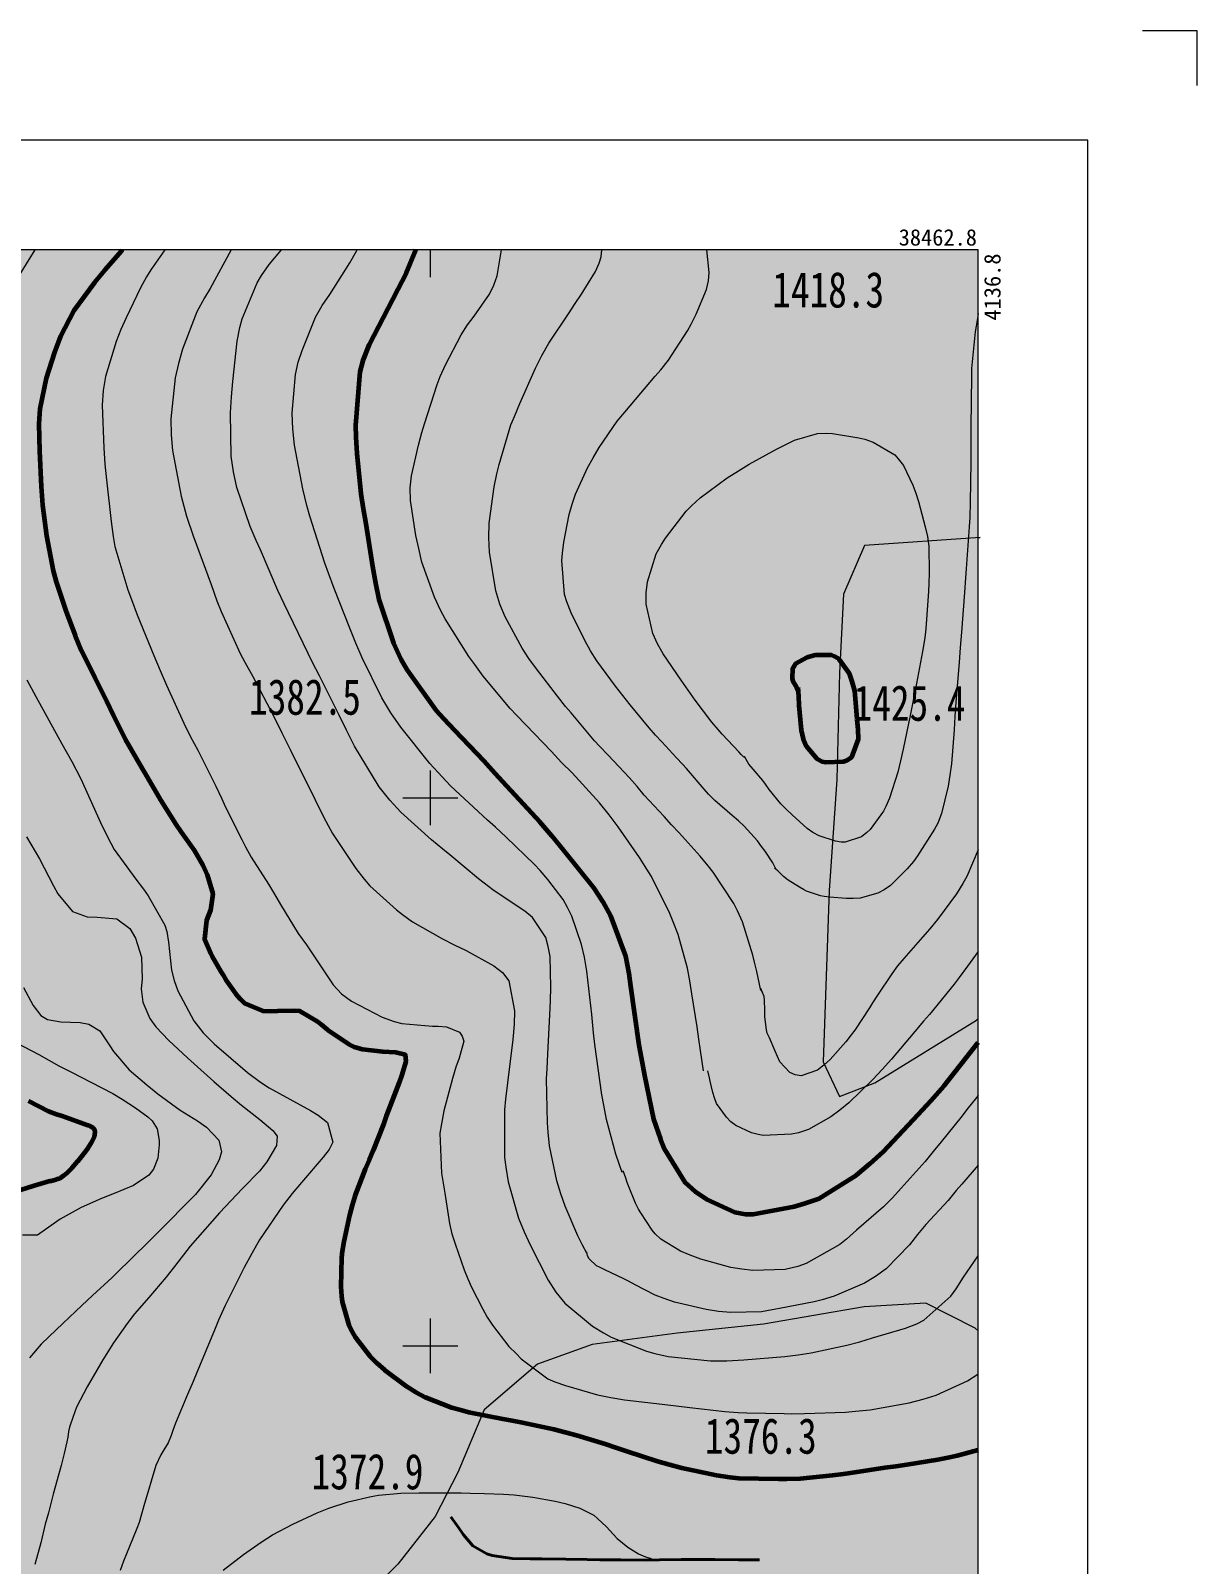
# Model space of a CAD drawing. Header units: inches. Extents: x 38461960 to 38462875, y 4135560 to 4136840.
# Drawn here: x 38462627 to 38462840, y 4136560.1 to 4136840 of the extents above; entities that cross this region are included whole.
import ezdxf

# ---------------------------------------------------------------- set-up
doc = ezdxf.new("R2010")
doc.units = ezdxf.units.IN
doc.header["$MEASUREMENT"] = 0
doc.layers.get('0').update_dxf_attribs({"lineweight": 0})
doc.layers.add('地面等高线', color=3, linetype='Continuous', lineweight=0, true_color=0x00ff00)
doc.layers.add('经纬网', color=7, linetype='Continuous', lineweight=0)
doc.styles.add('宋体', font='')
doc.styles.get('宋体').set_extended_font_data('宋体')

msp = doc.modelspace()

# ---------------------------------------------------------------- hatches: boundary and pattern name
at = {"lineweight": 120, "true_color": 0x00ff00}
h = msp.add_hatch(dxfattribs=at)
h.set_pattern_fill('巨砾', color=3, scale=8333.333333, style=0, pattern_type=2)
h.set_pattern_definition([(97.35238, (38462017.5, 4135612.5), (-150, 1150), [1.3024, -1561.5476]), (112.47943, (38462017.3333, 4135613.7917), (350, -850), [1.3077, -1567.9278]), (127.74681, (38462016.8333, 4135615), (850, -1100), [1.3068, -1958.92276]), (142.25319, (38462016.0333, 4135616.0333), (-1100, 850), [1.3068, -1958.92276]), (157.52057, (38462015, 4135616.8333), (-850, 350), [1.3077, -1567.9278]), (172.64762, (38462013.7917, 4135617.3333), (1150, -150), [1.3024, -1561.5476]), (187.35238, (38462012.5, 4135617.5), (-1150, -150), [1.3024, -1561.5476]), (202.47943, (38462011.2083, 4135617.3333), (850, 350), [1.3077, -1567.9278]), (217.74681, (38462010, 4135616.8333), (1100, 850), [1.3068, -1958.92276]), (232.25319, (38462008.9667, 4135616.0333), (-850, -1100), [1.3068, -1958.92276]), (247.52057, (38462008.1667, 4135615), (-350, -850), [1.3077, -1567.9278]), (262.64762, (38462007.6667, 4135613.7917), (150, 1150), [1.3024, -1561.5476]), (277.35238, (38462007.5, 4135612.5), (150, -1150), [1.3024, -1561.5476]), (292.47943, (38462007.6667, 4135611.2083), (-350, 850), [1.3077, -1567.9278]), (307.74681, (38462008.1667, 4135610), (-850, 1100), [1.3068, -1958.92276]), (322.25319, (38462008.9667, 4135608.9667), (1100, -850), [1.3068, -1958.92276]), (337.52057, (38462010, 4135608.1667), (850, -350), [1.3077, -1567.9278]), (352.64762, (38462011.2083, 4135607.6667), (-1150, 150), [1.3024, -1561.5476]), (7.35238, (38462012.5, 4135607.5), (1150, 150), [1.3024, -1561.5476]), (22.47943, (38462013.7917, 4135607.6667), (-850, -350), [1.3077, -1567.9278]), (37.74681, (38462015, 4135608.1667), (-1100, -850), [1.3068, -1958.92276]), (52.25319, (38462016.0333, 4135608.9667), (850, 1100), [1.3068, -1958.92276]), (67.52057, (38462016.8333, 4135610), (350, 850), [1.3077, -1567.9278]), (82.64762, (38462017.3333, 4135611.2083), (-150, -1150), [1.3024, -1561.5476]), (97.35238, (38461992.5, 4135587.5), (-150, 1150), [1.3024, -1561.5476]), (112.47943, (38461992.3333, 4135588.7917), (350, -850), [1.3077, -1567.9278]), (127.74681, (38461991.8333, 4135590), (850, -1100), [1.3068, -1958.92276]), (142.25319, (38461991.0333, 4135591.0333), (-1100, 850), [1.3068, -1958.92276]), (157.52057, (38461990, 4135591.8333), (-850, 350), [1.3077, -1567.9278]), (172.64762, (38461988.7917, 4135592.3333), (1150, -150), [1.3024, -1561.5476]), (187.35238, (38461987.5, 4135592.5), (-1150, -150), [1.3024, -1561.5476]), (202.47943, (38461986.2083, 4135592.3333), (850, 350), [1.3077, -1567.9278]), (217.74681, (38461985, 4135591.8333), (1100, 850), [1.3068, -1958.92276]), (232.25319, (38461983.9667, 4135591.0333), (-850, -1100), [1.3068, -1958.92276]), (247.52057, (38461983.1667, 4135590), (-350, -850), [1.3077, -1567.9278]), (262.64762, (38461982.6667, 4135588.7917), (150, 1150), [1.3024, -1561.5476]), (277.35238, (38461982.5, 4135587.5), (150, -1150), [1.3024, -1561.5476]), (292.47943, (38461982.6667, 4135586.2083), (-350, 850), [1.3077, -1567.9278]), (307.74681, (38461983.1667, 4135585), (-850, 1100), [1.3068, -1958.92276]), (322.25319, (38461983.9667, 4135583.9667), (1100, -850), [1.3068, -1958.92276]), (337.52057, (38461985, 4135583.1667), (850, -350), [1.3077, -1567.9278]), (352.64762, (38461986.2083, 4135582.6667), (-1150, 150), [1.3024, -1561.5476]), (7.35238, (38461987.5, 4135582.5), (1150, 150), [1.3024, -1561.5476]), (22.47943, (38461988.7917, 4135582.6667), (-850, -350), [1.3077, -1567.9278]), (37.74681, (38461990, 4135583.1667), (-1100, -850), [1.3068, -1958.92276]), (52.25319, (38461991.0333, 4135583.9667), (850, 1100), [1.3068, -1958.92276]), (67.52057, (38461991.8333, 4135585), (350, 850), [1.3077, -1567.9278]), (82.64762, (38461992.3333, 4135586.2083), (-150, -1150), [1.3024, -1561.5476])])
h.paths.add_polyline_path([(38462660, 4135600), (38462660, 4135675), (38462800, 4135675), (38462800, 4136800), (38462000, 4136800), (38462000, 4135600)], flags=17)
h.paths.add_polyline_path([(38462396.93, 4136644.89), (38462451.42, 4136622.46), (38462487.74, 4136600.87), (38462505.33, 4136589.81), (38462503.48, 4136560.97), (38462492.45, 4136536.45), (38462489.06, 4136523.08), (38462478.39, 4136495.53), (38462468.47, 4136462.35), (38462468.2, 4136443.1), (38462476.65, 4136393.87), (38462478.05, 4136375.59), (38462476.15, 4136365.62), (38462473.19, 4136361.37), (38462467.55, 4136359.33), (38462461.56, 4136358.29), (38462450.42, 4136355.44), (38462448.26, 4136353.21), (38462447, 4136341.8), (38462449.04, 4136311.33), (38462448.21, 4136269.54), (38462447.17, 4136256.39), (38462447.75, 4136243.19), (38462448.23, 4136239.77), (38462448.78, 4136236.96), (38462449.26, 4136235.12), (38462458.24, 4136213.14), (38462472.79, 4136161.02), (38462480.46, 4136112.33), (38462477.29, 4135986.92), (38462472.12, 4135891.12), (38462475.29, 4135864.27), (38462478.87, 4135842.7), (38462473.98, 4135822.18), (38462401.35, 4135733.71), (38462325.15, 4135660.69), (38462251.07, 4135600.02), (38462101.17, 4135603.82), (38462175.51, 4135691.05), (38462233.46, 4135765.13), (38462243.78, 4135793.44), (38462248.27, 4135805.88), (38462259.92, 4135837.63), (38462296.44, 4135908.69), (38462304.1, 4135930.5), (38462264.94, 4135961.98), (38462265.47, 4136026.01), (38462271.71, 4136058.7), (38462279.64, 4136078.81), (38462310.86, 4136106.33), (38462297.49, 4136133.43), (38462238.64, 4136182.82), (38462195.33, 4136180.71), (38462177.89, 4136193.49), (38462167.97, 4136218.63), (38462184.49, 4136241.46), (38462199.06, 4136246.01), (38462221.42, 4136258.45), (38462242.06, 4136288.87), (38462219.3, 4136310.84), (38462202.63, 4136311.63), (38462180.14, 4136325.12), (38462175.38, 4136354.76), (38462180.14, 4136398.68), (38462188.75, 4136421.38), (38462204.47, 4136444.93), (38462208.06, 4136473.11), (38462197.85, 4136513.99), (38462193.09, 4136530.92), (38462193.9, 4136584.41), (38462197.08, 4136626.22), (38462223.54, 4136719.35), (38462246.29, 4136716.18), (38462287.94, 4136693.24), (38462313.34, 4136680.54), (38462352.5, 4136663.87), (38462375.49, 4136651.58)], flags=0)

# ---------------------------------------------------------------- linework, layer by layer
at = {"color": 7, "lineweight": 0}
for p, q in [((38462840, 4136840), (38462830, 4136840)), ((38462840, 4136830), (38462840, 4136840))]:
    msp.add_line(p, q, dxfattribs=at)
at = {"color": 7, "lineweight": 20, "flags": 128}
msp.add_lwpolyline([(38461980, 4135580), (38462820, 4135580), (38462820, 4136820), (38462820, 4136820), (38461980, 4136820), (38461980, 4136820), (38461980, 4135580)], dxfattribs=at)
at = {"color": 7, "lineweight": 9, "flags": 128}
msp.add_lwpolyline([(38462000, 4136800), (38462000, 4135600), (38462800, 4135600), (38462800, 4136800), (38462800, 4136800), (38462000, 4136800)], dxfattribs=at)
at = {"layer": '地面等高线', "color": 55, "lineweight": 18, "true_color": 0xa59152, "flags": 128}
for points in [[(38462627.83, 4136800), (38462624.13, 4136794.11)], [(38462651.55, 4136800), (38462648.98, 4136796.36), (38462648.19, 4136795.06), (38462647.07, 4136793.04), (38462644.47, 4136787.6), (38462643.51, 4136785.48), (38462642.65, 4136783.3), (38462640.71, 4136776.9), (38462640.26, 4136774.34), (38462640.1, 4136771.68), (38462640.37, 4136763.89), (38462640.58, 4136760.91), (38462640.86, 4136758.03), (38462641.71, 4136750.43), (38462642.11, 4136747.7), (38462642.42, 4136745.87), (38462644.75, 4136737.98), (38462645.45, 4136736.2), (38462646.49, 4136733.41), (38462649.54, 4136725.97), (38462650.68, 4136723.21), (38462651.84, 4136720.55), (38462655, 4136713.64), (38462656.23, 4136711.13), (38462657.55, 4136708.69), (38462660.83, 4136702.1), (38462661.91, 4136699.82), (38462662.57, 4136698.39), (38462665.57, 4136692.37), (38462666.23, 4136691.07), (38462667.3, 4136689.17), (38462670.43, 4136684.25), (38462671.56, 4136682.42), (38462672.64, 4136680.51), (38462675.89, 4136675.22)], [(38462663.62, 4136800), (38462659.79, 4136792.95), (38462658.77, 4136791.24), (38462657.4, 4136788.71), (38462654.73, 4136781.88), (38462654, 4136779.28), (38462653.42, 4136776.62), (38462652.65, 4136769.18), (38462652.67, 4136766.27), (38462652.92, 4136763.39), (38462654.49, 4136755.03), (38462655.47, 4136751.38), (38462656.73, 4136747.8), (38462659.97, 4136738.93), (38462661.04, 4136735.92), (38462661.8, 4136734.02), (38462665.3, 4136726.35), (38462666.15, 4136724.73), (38462667.57, 4136722.16), (38462671.42, 4136714.84), (38462672.87, 4136711.86), (38462674.48, 4136708.69), (38462678.93, 4136699.72), (38462680.54, 4136696.43), (38462682.15, 4136693.48), (38462686.38, 4136687.08), (38462687.92, 4136685.14), (38462688.97, 4136683.94), (38462693.8, 4136679.56), (38462694.94, 4136678.7), (38462696.75, 4136677.37), (38462702.19, 4136674.25), (38462704.37, 4136673.17), (38462706.52, 4136672.15), (38462711.61, 4136669.33), (38462713.16, 4136668.09), (38462714.33, 4136666.6), (38462715.37, 4136661.15), (38462715.27, 4136658.62), (38462715.04, 4136655.86), (38462714.11, 4136647.98), (38462713.72, 4136645), (38462713.53, 4136643.04), (38462713.54, 4136634.36), (38462713.76, 4136632.56), (38462714.23, 4136629.93), (38462716.12, 4136623.28), (38462717.1, 4136620.8), (38462718.2, 4136618.39), (38462721.51, 4136611.99), (38462722.93, 4136609.77), (38462724.54, 4136607.77), (38462729.57, 4136603.55), (38462731.6, 4136602.35), (38462732.99, 4136601.58), (38462739.44, 4136599.01), (38462740.96, 4136598.56)], [(38462728.58, 4136616.89), (38462727.79, 4136618.35), (38462726.91, 4136620.06), (38462724.58, 4136625.48), (38462723.82, 4136627.73), (38462723.07, 4136630.07), (38462721.75, 4136636.5), (38462721.5, 4136638.97), (38462721.41, 4136640.65), (38462721.23, 4136648.73), (38462721.3, 4136650.56), (38462721.43, 4136653.25), (38462721.79, 4136660.41), (38462721.92, 4136662.97), (38462722.02, 4136665.44), (38462721.84, 4136671.05), (38462721.53, 4136672.85), (38462721.09, 4136674.5), (38462718.66, 4136678.15), (38462717.24, 4136679.29), (38462715.69, 4136680.37), (38462711.39, 4136683.23), (38462709.8, 4136684.4), (38462708.76, 4136685.23), (38462703.58, 4136689.58), (38462702.25, 4136690.62), (38462700.19, 4136692.31), (38462694.6, 4136697.35), (38462692.58, 4136699.54), (38462690.65, 4136701.98), (38462686.13, 4136709.43), (38462684.68, 4136712.35), (38462683.29, 4136715.2), (38462679.76, 4136722.27), (38462678.47, 4136724.71), (38462677.68, 4136726.33), (38462674.12, 4136733.74), (38462673.33, 4136735.39), (38462672.16, 4136737.83), (38462669.01, 4136745.25), (38462668.22, 4136746.96), (38462667.11, 4136749.49), (38462664.66, 4136756.65), (38462664.06, 4136759.47), (38462663.62, 4136762.36), (38462663.51, 4136770.27), (38462663.71, 4136773.19), (38462663.93, 4136776), (38462664.74, 4136783.32), (38462665.25, 4136785.85), (38462665.63, 4136787.43), (38462668.37, 4136794.01), (38462669.16, 4136795.34), (38462670.56, 4136797.3), (38462672.85, 4136800)], [(38462735.01, 4136631.63), (38462734.47, 4136633.18), (38462733.84, 4136634.99), (38462732.17, 4136641.26), (38462731.64, 4136643.92), (38462731.3, 4136645.82), (38462730.05, 4136654.95), (38462729.8, 4136657.13), (38462729.49, 4136660.43), (38462728.58, 4136668.38), (38462728.11, 4136670.91), (38462727.61, 4136673.25), (38462725.82, 4136678.42), (38462725.06, 4136680), (38462724.24, 4136681.46), (38462721.43, 4136685.11), (38462720.04, 4136686.73), (38462719.03, 4136687.8), (38462713.81, 4136692.82), (38462711.88, 4136694.63), (38462710.46, 4136695.9), (38462703.69, 4136702.21), (38462702.15, 4136703.8), (38462699.9, 4136706.24), (38462694.59, 4136712.87), (38462692.79, 4136715.53), (38462691.15, 4136718.26), (38462687.56, 4136725.52), (38462686.42, 4136728.24), (38462685.29, 4136730.97), (38462682.42, 4136738.22), (38462681.38, 4136740.98), (38462680.72, 4136742.79), (38462677.98, 4136751.37), (38462677.45, 4136753.37), (38462676.72, 4136756.38), (38462675.19, 4136764.36), (38462674.87, 4136767.34), (38462674.79, 4136770.22), (38462675.4, 4136777.25), (38462675.88, 4136779.53), (38462676.61, 4136781.65), (38462679.06, 4136787.72), (38462680.27, 4136789.84), (38462681.63, 4136791.83), (38462685.32, 4136797.62), (38462686.56, 4136799.9), (38462686.61, 4136800)], [(38462749.87, 4136650.15), (38462749.31, 4136653.86), (38462749.03, 4136655.92), (38462748.68, 4136658.17), (38462747.71, 4136664.25), (38462747.34, 4136666.59), (38462746.93, 4136668.93), (38462745.26, 4136675.08), (38462744.35, 4136677.36), (38462743.69, 4136678.88), (38462740.34, 4136685.64), (38462739.49, 4136687), (38462738.2, 4136689.12), (38462734.31, 4136694.73), (38462732.64, 4136696.89), (38462730.87, 4136699.08), (38462725.91, 4136704.54), (38462723.95, 4136706.47), (38462722.12, 4136708.44), (38462717.44, 4136713.29), (38462715.7, 4136715.07), (38462714.56, 4136716.27), (38462709.67, 4136722.17), (38462708.09, 4136724.33), (38462707.04, 4136725.79), (38462702.72, 4136732.64), (38462701.87, 4136734.25), (38462700.73, 4136736.63), (38462698.46, 4136743.03), (38462697.87, 4136745.47), (38462697.33, 4136747.85), (38462696.4, 4136754.28), (38462696.3, 4136756.55), (38462696.53, 4136758.74), (38462697.81, 4136764.34), (38462698.45, 4136766.65), (38462698.92, 4136768.27), (38462701.22, 4136775.45), (38462701.82, 4136776.91), (38462702.74, 4136779.03), (38462705.6, 4136784.5), (38462706.78, 4136786.3), (38462707.98, 4136787.91), (38462710.81, 4136791.9), (38462711.61, 4136793.54), (38462712.18, 4136795.28), (38462712.97, 4136800)], [(38462760.35, 4136664.86), (38462759.6, 4136668.28), (38462759.16, 4136670.02), (38462758.84, 4136671.29), (38462756.95, 4136677.37), (38462756.07, 4136679.4), (38462755.38, 4136680.7), (38462751.65, 4136686.41), (38462750.7, 4136687.61), (38462749.28, 4136689.36), (38462745.39, 4136693.61), (38462744, 4136695.07), (38462742.65, 4136696.59), (38462739.04, 4136700.49), (38462737.72, 4136702.04), (38462736.36, 4136703.63), (38462732.44, 4136707.75), (38462730.95, 4136709.34), (38462729.94, 4136710.39), (38462725.68, 4136715.52), (38462724.67, 4136716.67), (38462723.21, 4136718.54), (38462719.36, 4136723.52), (38462718, 4136725.42), (38462716.77, 4136727.32), (38462713.64, 4136733.03), (38462712.7, 4136735.31), (38462711.94, 4136737.75), (38462710.82, 4136744.84), (38462710.66, 4136747.53), (38462710.76, 4136750.13), (38462711.63, 4136756.72), (38462712.14, 4136759.15), (38462712.56, 4136760.83), (38462714.72, 4136768.05), (38462715.36, 4136769.6), (38462716.35, 4136771.97), (38462719.18, 4136778.43), (38462720.35, 4136780.73), (38462721.65, 4136782.98), (38462725.21, 4136788.33), (38462726.45, 4136790.19), (38462727.56, 4136791.9), (38462730.13, 4136796.04), (38462730.83, 4136797.59), (38462731.18, 4136798.7), (38462731.3, 4136800)], [(38462763.08, 4136687.05), (38462762.52, 4136688.13), (38462761.13, 4136690.28), (38462760.46, 4136691.14), (38462759.74, 4136692.12), (38462757.3, 4136694.85), (38462756.23, 4136695.8), (38462755.09, 4136696.79), (38462751.9, 4136699.51), (38462750.76, 4136700.69), (38462750, 4136701.55), (38462746.78, 4136705.35), (38462746.02, 4136706.14), (38462744.95, 4136707.32), (38462742.23, 4136710.2), (38462741.12, 4136711.41), (38462739.95, 4136712.77), (38462736.48, 4136716.96), (38462735.15, 4136718.64), (38462733.82, 4136720.35), (38462730.41, 4136725.01), (38462729.24, 4136726.82), (38462728.17, 4136728.69), (38462725.68, 4136733.76), (38462724.92, 4136735.76), (38462724.51, 4136737.09), (38462723.99, 4136743.3), (38462724.12, 4136744.66), (38462724.37, 4136746.65), (38462725.36, 4136751.72), (38462725.87, 4136753.59), (38462726.48, 4136755.42), (38462728.71, 4136760.2), (38462729.72, 4136762.06), (38462730.8, 4136763.9), (38462734.07, 4136768.71), (38462735.5, 4136770.38), (38462736.49, 4136771.52), (38462741.02, 4136776.93), (38462742.04, 4136778.1), (38462743.47, 4136779.87), (38462746.96, 4136785.24), (38462747.63, 4136786.45), (38462748.52, 4136788.25), (38462750.39, 4136792.77), (38462750.78, 4136794.33), (38462750.91, 4136795.88), (38462750.44, 4136800)], [(38462800, 4136788.4), (38462799.85, 4136787.49), (38462799.46, 4136785.02), (38462798.79, 4136778.34), (38462798.75, 4136775.87), (38462798.71, 4136773.37), (38462798.67, 4136766.62)], [(38462757.23, 4136707.39), (38462756.73, 4136707.9), (38462756.28, 4136708.37), (38462753.28, 4136711.61), (38462752.52, 4136712.46), (38462751.35, 4136713.8), (38462748.32, 4136717.82), (38462747.09, 4136719.63), (38462745.8, 4136721.47), (38462742.51, 4136726.26), (38462741.47, 4136728.1), (38462740.59, 4136730), (38462739.42, 4136735.32), (38462739.37, 4136737.41), (38462739.62, 4136739.41), (38462741.22, 4136744.5), (38462742.2, 4136746.24), (38462742.9, 4136747.41), (38462746.68, 4136752.28), (38462747.66, 4136753.26), (38462749.25, 4136754.75), (38462754.19, 4136758.41), (38462756.22, 4136759.67), (38462758.19, 4136760.9), (38462763.2, 4136763.62), (38462764.91, 4136764.5), (38462766.49, 4136765.29), (38462770.64, 4136766.48), (38462772.29, 4136766.54), (38462773.4, 4136766.51), (38462778.21, 4136765.71), (38462779.29, 4136765.42), (38462780.84, 4136764.91), (38462784.76, 4136762.56), (38462785.42, 4136761.83), (38462786.34, 4136760.63), (38462788.07, 4136757.05), (38462788.61, 4136755.59), (38462789.11, 4136754.07), (38462790.31, 4136749.48), (38462790.72, 4136747.67), (38462791, 4136745.9), (38462791.08, 4136741.05), (38462790.98, 4136739.12), (38462790.92, 4136737.73), (38462790.46, 4136730.86), (38462790.24, 4136729.21), (38462789.85, 4136726.71), (38462788.57, 4136719.87), (38462788.06, 4136717.43), (38462787.58, 4136715.03), (38462786.3, 4136708.89), (38462785.79, 4136706.73), (38462785.31, 4136704.68), (38462783.82, 4136699.93), (38462783.15, 4136698.41), (38462782.7, 4136697.56), (38462780.26, 4136694.24), (38462779.66, 4136693.64), (38462778.67, 4136692.88), (38462775.7, 4136691.9), (38462775, 4136691.9), (38462773.95, 4136692.1), (38462770.95, 4136693.05), (38462769.81, 4136693.65)], [(38462798.67, 4136766.62), (38462798.66, 4136763.96), (38462798.63, 4136761.27), (38462798.55, 4136753.89), (38462798.45, 4136751.2), (38462798.35, 4136749.43), (38462797.83, 4136741.8), (38462797.7, 4136740.12), (38462797.5, 4136737.49), (38462796.98, 4136730.21), (38462796.73, 4136727.42), (38462796.5, 4136724.67), (38462795.92, 4136717.48), (38462795.72, 4136714.85), (38462795.59, 4136712.38), (38462795.13, 4136706.21), (38462794.85, 4136704.12), (38462794.53, 4136702.13), (38462793.31, 4136697.13), (38462792.61, 4136695.39), (38462792.04, 4136694.25), (38462788.93, 4136689.38), (38462788.17, 4136688.39), (38462787.02, 4136687.04), (38462784.01, 4136684), (38462782.84, 4136683.18), (38462781.66, 4136682.58), (38462778.46, 4136681.7), (38462777.2, 4136681.64), (38462775.93, 4136681.64), (38462772.92, 4136681.84), (38462771.91, 4136682), (38462771.24, 4136682.13), (38462768.65, 4136682.95), (38462768.11, 4136683.24), (38462767.38, 4136683.68), (38462765.33, 4136684.99), (38462764.44, 4136685.65), (38462763.4, 4136686.64), (38462762.8, 4136687.15)], [(38462800, 4136747.48), (38462800.39, 4136747.5), (38462779.25, 4136746.04), (38462775.43, 4136737.18), (38462774.69, 4136722.81), (38462774.18, 4136703.34), (38462772.8, 4136683.08), (38462771.71, 4136651.81), (38462774.71, 4136645.51), (38462781.12, 4136647.95), (38462799.67, 4136659.43), (38462800, 4136659.74)], [(38462626.37, 4136721.51), (38462627.98, 4136718.5), (38462632.76, 4136709.86), (38462634.53, 4136706.65), (38462636.19, 4136703.48), (38462639.78, 4136695.52), (38462641.04, 4136692.9), (38462642.3, 4136690.57), (38462646.21, 4136685.14), (38462647.63, 4136683.31), (38462648.5, 4136682.12), (38462651.54, 4136676.77), (38462651.89, 4136675.58), (38462652.2, 4136673.68), (38462652.75, 4136668.54), (38462653.22, 4136666.68), (38462653.89, 4136664.74), (38462656.85, 4136659.27), (38462658.55, 4136657.13), (38462660.56, 4136655.07), (38462666.61, 4136649.87), (38462668.98, 4136648.08), (38462670.6, 4136647.05), (38462678.15, 4136642.96), (38462679.54, 4136642.09)], [(38462769.81, 4136693.65), (38462768.77, 4136694.38), (38462766.02, 4136696.92), (38462764.97, 4136697.94), (38462763.99, 4136698.92), (38462761.84, 4136701.52), (38462761.15, 4136702.51), (38462760.71, 4136703.14), (38462758.94, 4136705.23), (38462758.15, 4136706.15), (38462757.36, 4136707.52), (38462757.23, 4136707.39)], [(38462626.31, 4136692.87), (38462628.68, 4136688.83), (38462631.24, 4136683.96), (38462632.03, 4136682.49), (38462634.68, 4136679.24), (38462637.33, 4136678.28), (38462639.19, 4136678.24), (38462642.79, 4136677.88), (38462645.12, 4136676.17), (38462646.19, 4136674.39), (38462647.29, 4136670.9), (38462647.4, 4136666.87), (38462647.24, 4136665.12), (38462647.51, 4136662.71), (38462648.81, 4136659.74), (38462649.88, 4136658.23), (38462652.29, 4136655.69), (38462655.69, 4136652.56), (38462656.87, 4136651.45), (38462660.47, 4136648.2), (38462663.63, 4136645.46), (38462665.53, 4136643.91), (38462668.89, 4136641.26), (38462671.22, 4136639.27), (38462672.01, 4136638.24), (38462671.89, 4136636.54), (38462670.18, 4136633.57), (38462668.79, 4136631.87), (38462665.7, 4136628.67), (38462661.53, 4136624.25), (38462660.18, 4136622.71), (38462656.18, 4136618.16), (38462653.28, 4136614.49), (38462651.73, 4136612.47), (38462648.64, 4136608.8), (38462646.02, 4136605.83), (38462644.67, 4136604.05), (38462642.17, 4136600.5), (38462640.23, 4136597.41), (38462639.15, 4136595.55), (38462637.33, 4136592.47), (38462635.42, 4136588.79)], [(38462800, 4136690.5), (38462797.91, 4136685.62), (38462797.18, 4136684.33), (38462796.04, 4136682.46), (38462792.58, 4136677.78), (38462791.18, 4136676.1), (38462789.85, 4136674.55), (38462786.42, 4136670.7), (38462785.28, 4136669.31), (38462784.23, 4136667.88), (38462781.63, 4136663.96), (38462780.71, 4136662.57), (38462780.14, 4136661.65), (38462777.47, 4136657.6), (38462776.8, 4136656.72), (38462775.85, 4136655.45), (38462772.96, 4136652.26), (38462771.82, 4136651.19), (38462770.68, 4136650.3), (38462767.67, 4136649.26), (38462766.62, 4136649.45), (38462765.64, 4136649.87), (38462763.78, 4136651.84), (38462763.34, 4136652.79), (38462762.93, 4136653.77), (38462761.89, 4136656.21), (38462761.51, 4136657.03), (38462761.38, 4136657.63), (38462761.04, 4136660.04), (38462761.04, 4136661.24), (38462761.01, 4136663.08), (38462760.92, 4136663.72), (38462760.35, 4136665.17)], [(38462675.89, 4136675.22), (38462677.37, 4136673.19), (38462678.76, 4136671.13), (38462682.27, 4136665.87), (38462683.79, 4136664.25), (38462685.59, 4136662.88), (38462691.19, 4136659.96), (38462693.37, 4136659.2), (38462694.79, 4136658.81), (38462700.37, 4136658.33), (38462701.44, 4136658.33), (38462702.93, 4136658.23), (38462705.3, 4136657.24), (38462705.81, 4136656.48), (38462706.09, 4136655.56), (38462705.26, 4136652.49), (38462704.66, 4136650.81), (38462704.02, 4136648.76), (38462702.46, 4136642.87), (38462702.01, 4136640.47), (38462701.76, 4136638.82), (38462702.06, 4136631.5), (38462702.28, 4136630.01), (38462702.65, 4136627.83), (38462703.5, 4136622.29), (38462703.94, 4136620.42), (38462704.5, 4136618.61), (38462706.2, 4136613.86), (38462706.87, 4136612.24), (38462707.53, 4136610.69), (38462709.55, 4136606.69), (38462710.4, 4136605.24), (38462711.35, 4136603.75), (38462714.35, 4136599.88), (38462715.64, 4136598.58), (38462716.59, 4136597.62), (38462721.46, 4136593.97), (38462722.7, 4136593.43), (38462724.69, 4136592.73), (38462730.54, 4136591.04), (38462732.95, 4136590.53), (38462735.45, 4136590.12), (38462742.32, 4136589.34), (38462744.85, 4136589.05), (38462747.35, 4136588.73), (38462753.75, 4136588.02), (38462756.19, 4136587.83), (38462757.74, 4136587.76), (38462764.58, 4136587.62), (38462766, 4136587.59), (38462768.28, 4136587.62), (38462775.79, 4136587.86), (38462777.59, 4136588.04), (38462780.26, 4136588.32), (38462787.41, 4136589.61), (38462789.95, 4136590.27), (38462792.32, 4136590.99), (38462798.03, 4136593.61), (38462799.93, 4136594.81), (38462800, 4136594.85)], [(38462800, 4136671.95), (38462798.07, 4136669.25), (38462796.55, 4136667.23), (38462795.6, 4136665.99), (38462791.09, 4136660.43), (38462790.04, 4136659.23), (38462788.46, 4136657.36), (38462784.2, 4136652.27), (38462782.49, 4136650.44), (38462780.78, 4136648.61), (38462776.4, 4136644.34), (38462774.75, 4136642.98), (38462773.13, 4136641.78), (38462769.01, 4136639.44), (38462767.17, 4136638.88), (38462765.91, 4136638.59), (38462760.78, 4136638.38), (38462759.83, 4136638.54), (38462758.59, 4136638.83), (38462755.78, 4136640.17), (38462754.86, 4136640.86), (38462754.04, 4136641.69), (38462752.24, 4136644.23), (38462751.86, 4136645.24), (38462751.54, 4136646.19), (38462751.07, 4136648.31), (38462750.98, 4136648.91), (38462750.63, 4136650.18)], [(38462625.75, 4136665.36), (38462627.48, 4136662.11), (38462628.9, 4136660.25), (38462630.09, 4136659.54), (38462632.54, 4136659.1), (38462636.07, 4136659.01), (38462637.65, 4136658.69), (38462639.67, 4136657.46), (38462641.48, 4136654.76), (38462642.19, 4136653.69), (38462645.04, 4136650.36), (38462648.24, 4136647.59), (38462650.25, 4136645.96), (38462654.36, 4136643.02), (38462657.49, 4136641.04), (38462659.15, 4136639.89), (38462661.4, 4136637.51), (38462661.87, 4136635.41), (38462661.47, 4136633.95), (38462660, 4136631.22), (38462657.14, 4136627.62), (38462655.32, 4136625.76), (38462651.99, 4136622.45), (38462647.75, 4136618.18), (38462646.28, 4136616.76), (38462641.92, 4136612.45), (38462638.31, 4136609.17), (38462636.36, 4136607.32), (38462632.92, 4136604.08), (38462630.42, 4136601.71), (38462628.99, 4136600.28), (38462626.85, 4136597.79)], [(38462624.46, 4136655.31), (38462628.53, 4136653.13), (38462632.21, 4136651.1), (38462634.47, 4136649.91), (38462638.02, 4136648.08), (38462642.06, 4136646.02), (38462643.72, 4136644.98), (38462646.17, 4136643.43), (38462648.42, 4136641.77), (38462649.25, 4136641.02), (38462650.12, 4136639.59), (38462650.47, 4136637.45), (38462650.47, 4136636.66), (38462650.23, 4136634.24), (38462649.47, 4136632.23), (38462648.6, 4136631.12), (38462645.79, 4136629.23), (38462642.3, 4136627.81), (38462639.96, 4136626.9), (38462636.28, 4136625.25), (38462632.44, 4136623.12), (38462630.81, 4136621.93), (38462628.27, 4136620.16), (38462625.53, 4136620.18)], [(38462800, 4136645.66), (38462799.5, 4136645.03), (38462798.17, 4136643.39), (38462796.84, 4136641.68), (38462793.22, 4136637.19), (38462791.79, 4136635.42), (38462790.3, 4136633.62), (38462785.95, 4136628.78), (38462784.36, 4136627.01), (38462782.72, 4136625.33), (38462777.8, 4136621.1), (38462775.96, 4136619.46), (38462774.72, 4136618.48), (38462768.61, 4136615.01), (38462767.08, 4136614.47), (38462764.77, 4136613.94), (38462758.88, 4136613.76), (38462756.85, 4136613.95), (38462754.83, 4136614.27)], [(38462679.54, 4136642.09), (38462681.2, 4136640.74), (38462682.22, 4136637.13), (38462681.5, 4136635.83), (38462680.43, 4136634.41), (38462676.5, 4136629.78), (38462674.8, 4136627.77), (38462673.13, 4136625.63), (38462668.84, 4136619.35), (38462667.42, 4136616.82), (38462666.03, 4136614.25), (38462662.53, 4136607.33), (38462661.34, 4136604.64), (38462660.58, 4136602.86), (38462657.4, 4136595.14), (38462656.68, 4136593.48), (38462655.69, 4136591.11), (38462653.46, 4136585.85), (38462652.99, 4136584.54), (38462652.67, 4136583.63)], [(38462800, 4136632.93), (38462797, 4136629.46), (38462795.99, 4136628.32), (38462794.5, 4136626.52), (38462790.47, 4136622.15), (38462788.94, 4136620.32), (38462787.48, 4136618.42), (38462783.2, 4136614.06), (38462781.24, 4136612.61), (38462779.24, 4136611.41)], [(38462754.83, 4136614.27), (38462749.39, 4136615.8), (38462747.45, 4136616.54), (38462745.68, 4136617.23), (38462742.05, 4136619.46), (38462741.03, 4136620.44), (38462740.46, 4136621.11), (38462738.41, 4136624.25), (38462738, 4136624.91), (38462737.43, 4136626.02), (38462736.14, 4136629.19), (38462735.92, 4136629.79), (38462735.67, 4136630.58), (38462735.17, 4136631.92)], [(38462779.24, 4136611.41), (38462773.69, 4136609.04), (38462771.51, 4136608.38), (38462770.05, 4136608.04), (38462763.74, 4136606.78), (38462762.38, 4136606.53), (38462760.42, 4136606.16), (38462754.84, 4136606.04), (38462752.6, 4136606.23), (38462750.32, 4136606.59), (38462744.56, 4136607.96), (38462742.69, 4136608.6), (38462741.01, 4136609.23), (38462737.41, 4136611.11), (38462736.14, 4136611.77), (38462735.32, 4136612.22), (38462731.84, 4136613.87), (38462730.89, 4136614.32), (38462730.35, 4136614.6), (38462728.96, 4136615.87), (38462728.68, 4136616.41), (38462728.58, 4136617.11)], [(38462740.96, 4136598.56), (38462743.43, 4136598.05), (38462751.12, 4136597.24), (38462754.13, 4136597.27), (38462757.2, 4136597.42), (38462764.68, 4136598.04), (38462767.15, 4136598.35), (38462769.49, 4136598.73), (38462776.02, 4136600.11), (38462778.39, 4136600.74), (38462780.71, 4136601.43), (38462786.76, 4136603.19), (38462788.82, 4136604.01), (38462790.09, 4136604.67), (38462795.03, 4136609.04), (38462795.99, 4136610.36), (38462797.32, 4136612.51), (38462800, 4136616.43)], [(38462800, 4136602.75), (38462799.43, 4136603.22), (38462790.42, 4136607.75), (38462779.2, 4136607.09), (38462760.81, 4136603.94), (38462745.07, 4136602.3), (38462729.56, 4136600.22), (38462719.55, 4136596.66), (38462709.84, 4136588.3), (38462705.04, 4136576.86), (38462700.89, 4136568.86), (38462694.04, 4136560.15), (38462690.35, 4136556.44)], [(38462635.42, 4136588.79), (38462634.82, 4136587.09), (38462634.15, 4136585.11)], [(38462634.15, 4136585.11), (38462633.96, 4136584.32), (38462633.81, 4136583.34), (38462633.62, 4136582.47), (38462633.17, 4136580.33), (38462632.61, 4136578.15), (38462632.17, 4136576.63), (38462631.16, 4136572.93), (38462630.27, 4136569.53), (38462629.71, 4136567.46), (38462628.89, 4136564.02), (38462627.78, 4136560.07)], [(38462652.67, 4136583.63), (38462652.15, 4136582.29), (38462651.38, 4136581.03), (38462650.83, 4136580.09), (38462649.91, 4136578.17), (38462649.02, 4136575.31), (38462648.61, 4136573.82), (38462647.83, 4136571.18), (38462646.83, 4136567.77), (38462646.42, 4136566.65), (38462645.09, 4136563.39), (38462643.99, 4136560.67), (38462643.4, 4136559.01)], [(38462662.17, 4136559.07), (38462665.89, 4136561.87), (38462669.13, 4136564.18), (38462671.21, 4136565.47), (38462674.89, 4136567.41), (38462679.34, 4136569.52), (38462681.48, 4136570.38), (38462685.01, 4136571.52), (38462689.19, 4136572.51), (38462690.54, 4136572.75), (38462694.61, 4136573.12), (38462697.88, 4136573.18), (38462699.73, 4136573.16), (38462703.03, 4136573.14), (38462705.64, 4136573.13), (38462707.24, 4136573.12), (38462709.89, 4136573.06), (38462713.34, 4136572.93), (38462715.3, 4136572.81), (38462718.71, 4136572.39), (38462722.81, 4136571.64), (38462724.62, 4136571.19), (38462727.27, 4136570.34), (38462729.83, 4136569.05), (38462730.52, 4136568.5), (38462732.15, 4136566.96), (38462733.34, 4136565.61), (38462734.09, 4136564.81), (38462736.04, 4136563.23), (38462738, 4136562.02), (38462739.3, 4136561.47), (38462740.31, 4136561.18)]]:
    msp.add_lwpolyline(points, dxfattribs=at)
at = {"layer": '地面等高线', "color": 3, "lineweight": 60, "true_color": 0x00ff00, "flags": 128}
for points in [[(38462643.77, 4136800), (38462643.63, 4136799.79), (38462640.58, 4136796.27), (38462638.68, 4136794.02), (38462634.94, 4136788.96), (38462632.48, 4136784.22), (38462631.37, 4136781.33), (38462629.86, 4136776.58), (38462628.74, 4136770.96), (38462628.53, 4136768.23), (38462628.64, 4136763.28), (38462628.99, 4136756.79), (38462629.22, 4136753.43), (38462629.92, 4136747.81), (38462631.17, 4136741.43), (38462631.69, 4136739.41), (38462633.5, 4136733.91), (38462635.19, 4136729.59), (38462636.29, 4136726.97), (38462638.74, 4136721.9), (38462640.87, 4136717.66), (38462642.17, 4136714.93), (38462644.3, 4136710.69), (38462646.94, 4136706.05), (38462648.36, 4136703.72), (38462650.77, 4136699.63), (38462653.57, 4136695.16), (38462654.48, 4136693.85), (38462656.89, 4136690.44), (38462658.46, 4136687.71), (38462659.25, 4136685.96), (38462660.31, 4136682.48), (38462659.87, 4136679.51), (38462659.16, 4136677.61), (38462658.76, 4136674.29), (38462659.9, 4136671.6)], [(38462697.33, 4136800), (38462695.56, 4136795.73), (38462694.09, 4136792.85), (38462693.06, 4136790.95), (38462688.84, 4136782.72), (38462687.69, 4136779.8), (38462687.13, 4136777.74), (38462686.32, 4136767.93), (38462686.4, 4136765.83), (38462686.59, 4136762.86), (38462687.33, 4136755.46), (38462687.76, 4136752.72), (38462688.23, 4136749.99), (38462689.44, 4136742.19), (38462689.99, 4136739.18), (38462690.62, 4136736.17), (38462693.25, 4136728.21), (38462694.63, 4136725.28), (38462695.7, 4136723.42), (38462701.07, 4136715.93), (38462702.37, 4136714.46), (38462704.43, 4136712.32), (38462709.76, 4136706.73), (38462711.77, 4136704.51), (38462713.91, 4136702.21), (38462719.99, 4136695.62), (38462722.16, 4136693.05), (38462724.3, 4136690.43), (38462729.78, 4136683.65), (38462731.48, 4136681.04), (38462732.9, 4136678.46), (38462735.62, 4136671.09), (38462736.21, 4136667.93), (38462736.56, 4136665.63), (38462738.08, 4136654.86), (38462738.51, 4136652.6), (38462739.06, 4136649.32), (38462740.71, 4136641.36), (38462742.01, 4136637.67), (38462742.76, 4136635.89), (38462746.47, 4136629.83), (38462748.36, 4136628.12), (38462750.38, 4136626.77), (38462755.56, 4136624.35), (38462757.5, 4136623.99), (38462758.92, 4136623.99), (38462766.41, 4136625.4), (38462768.23, 4136625.95), (38462771, 4136626.89), (38462777.78, 4136631.12), (38462780.2, 4136633.17), (38462782.69, 4136635.42), (38462789.04, 4136642.18), (38462791.42, 4136644.78), (38462793.76, 4136647.43), (38462799.79, 4136655.1), (38462800, 4136655.36)], [(38462767.1, 4136720.16), (38462767.22, 4136718.57), (38462767.29, 4136716.83), (38462767.68, 4136712.32), (38462768.07, 4136710.77), (38462768.58, 4136709.47), (38462770.6, 4136707.09), (38462771.51, 4136706.65), (38462772.18, 4136706.49), (38462775.43, 4136706.64), (38462776.1, 4136706.88), (38462776.93, 4136707.43), (38462778.13, 4136710.68), (38462778.09, 4136712.46), (38462777.93, 4136714.36), (38462777.47, 4136719.5), (38462777, 4136721.21), (38462776.49, 4136722.67), (38462774.63, 4136725.29), (38462773.8, 4136725.8), (38462773.21, 4136726.04), (38462770.32, 4136726.01), (38462769.41, 4136725.77), (38462768.77, 4136725.58), (38462766.67, 4136724.43), (38462766.08, 4136723.56), (38462766.03, 4136721.86), (38462766.15, 4136721.27), (38462766.82, 4136720.16), (38462767.22, 4136719.36)], [(38462659.9, 4136671.6), (38462660.15, 4136671.05), (38462661.73, 4136668.32), (38462662.13, 4136667.74), (38462662.67, 4136666.79), (38462664.47, 4136664.2), (38462665.26, 4136663.29), (38462666.13, 4136662.44), (38462669.39, 4136661.12), (38462670.8, 4136661.03), (38462672.14, 4136661.1), (38462675.19, 4136661.19), (38462676.1, 4136661.11), (38462679.39, 4136659.2), (38462680.08, 4136658.62), (38462681.23, 4136657.66), (38462685.14, 4136655.02), (38462686.12, 4136654.58), (38462687.64, 4136654.1), (38462691.34, 4136653.68), (38462692.5, 4136653.63), (38462693.63, 4136653.55), (38462695.4, 4136653.18), (38462695.54, 4136651.87), (38462694.72, 4136649.23), (38462694.28, 4136648.07), (38462693.98, 4136647.23), (38462692.36, 4136643), (38462691.95, 4136641.91), (38462691.36, 4136640.28), (38462689.59, 4136635.61), (38462688.85, 4136633.87), (38462688.08, 4136632.2), (38462686.3, 4136627.5), (38462685.75, 4136625.65), (38462685.26, 4136623.8), (38462684.18, 4136619.05), (38462683.92, 4136617.27), (38462683.8, 4136616.08), (38462683.66, 4136610.74), (38462683.79, 4136609.07), (38462683.93, 4136608.01), (38462685.14, 4136603.76), (38462685.53, 4136602.85), (38462686.28, 4136601.57), (38462688.98, 4136598.07), (38462690.25, 4136596.83), (38462691.62, 4136595.58), (38462695.7, 4136592.54), (38462697.36, 4136591.52), (38462699.06, 4136590.6), (38462703.84, 4136588.75), (38462705.77, 4136588.23), (38462707.03, 4136587.9), (38462713.2, 4136586.69), (38462714.65, 4136586.43), (38462716.79, 4136586.02), (38462722.52, 4136584.75), (38462724.62, 4136584.22), (38462726.69, 4136583.7), (38462731.9, 4136582.11), (38462733.86, 4136581.44), (38462735.85, 4136580.74), (38462741.47, 4136578.96), (38462743.64, 4136578.33)], [(38462626.67, 4136644.67), (38462630.29, 4136642.83), (38462631.77, 4136642.28), (38462632.82, 4136641.95), (38462637.5, 4136640.28), (38462637.93, 4136640.07), (38462638.07, 4136639.99), (38462638.21, 4136639.92), (38462638.44, 4136639.76), (38462638.6, 4136639.58), (38462638.7, 4136639.39), (38462638.76, 4136638.96), (38462638.72, 4136638.53), (38462638.61, 4136638.12), (38462638.29, 4136637.38), (38462637.98, 4136636.82), (38462637.46, 4136636.03), (38462636.94, 4136635.35), (38462635.58, 4136633.65), (38462634.53, 4136632.41), (38462633.7, 4136631.57), (38462633.04, 4136631.02), (38462632.52, 4136630.67), (38462632.11, 4136630.45), (38462631.46, 4136630.2), (38462630.76, 4136630.04), (38462630.65, 4136630.03), (38462630.54, 4136630.01), (38462627.68, 4136629.19), (38462625.18, 4136628.39)], [(38462743.64, 4136578.33), (38462745.89, 4136577.73), (38462752.23, 4136576.39), (38462754.67, 4136576.04), (38462756.33, 4136575.85), (38462763.56, 4136575.69), (38462765.08, 4136575.72), (38462767.48, 4136575.74), (38462773.4, 4136576.36), (38462775.44, 4136576.64), (38462777.51, 4136576.95), (38462782.96, 4136577.75), (38462784.96, 4136578.03), (38462786.99, 4136578.34), (38462792.63, 4136579.25), (38462794.74, 4136579.67), (38462796.15, 4136579.99), (38462800, 4136581.01)]]:
    msp.add_lwpolyline(points, dxfattribs=at)
at = {"layer": '地面等高线', "color": 55, "lineweight": 40, "true_color": 0xa59152, "flags": 128}
msp.add_lwpolyline([(38462760.1, 4136560.91), (38462759.1, 4136560.92), (38462756.26, 4136560.94), (38462751.95, 4136560.96), (38462750.47, 4136560.97), (38462745.81, 4136561), (38462741.8, 4136560.9), (38462739.45, 4136560.87), (38462734.74, 4136560.9), (38462730.91, 4136560.93), (38462728.64, 4136560.98), (38462724.76, 4136561.05), (38462720.32, 4136561.08), (38462718.19, 4136561.09), (38462714.92, 4136561.2), (38462711.31, 4136561.7), (38462710.31, 4136562.02), (38462707.75, 4136563.47), (38462706.06, 4136565.49), (38462705.15, 4136566.8), (38462703.73, 4136568.77)], dxfattribs=at)
at = {"layer": '经纬网', "color": 7}
for p, q in [((38462700, 4136795), (38462700, 4136800)), ((38462700, 4136695), (38462700, 4136705)), ((38462695, 4136700), (38462705, 4136700)), ((38462700, 4136595), (38462700, 4136605)), ((38462695, 4136600), (38462705, 4136600))]:
    msp.add_line(p, q, dxfattribs=at)

# ---------------------------------------------------------------- texts
at = {"layer": '地面等高线', "color": 55, "true_color": 0xa59152, "style": '宋体', "width": 0.769231}
for s, p in [('1418.3', (38462762.42, 4136789.48)), ('1382.5', (38462666.91, 4136715.16)), ('1425.4', (38462777.26, 4136714.05)), ('1376.3', (38462750.11, 4136580.29)), ('1372.9', (38462678.33, 4136573.79))]:
    msp.add_text(s, height=6.5, rotation=360, dxfattribs=at).set_placement(p)
at = {"layer": '经纬网', "color": 7, "style": '宋体'}
msp.add_text('38462.8', height=3, dxfattribs=at).set_placement((38462785.49, 4136800.78))
msp.add_text('4136.8', height=3, rotation=90, dxfattribs=at).set_placement((38462804.08, 4136787.09))

doc.saveas('drawing.dxf')
